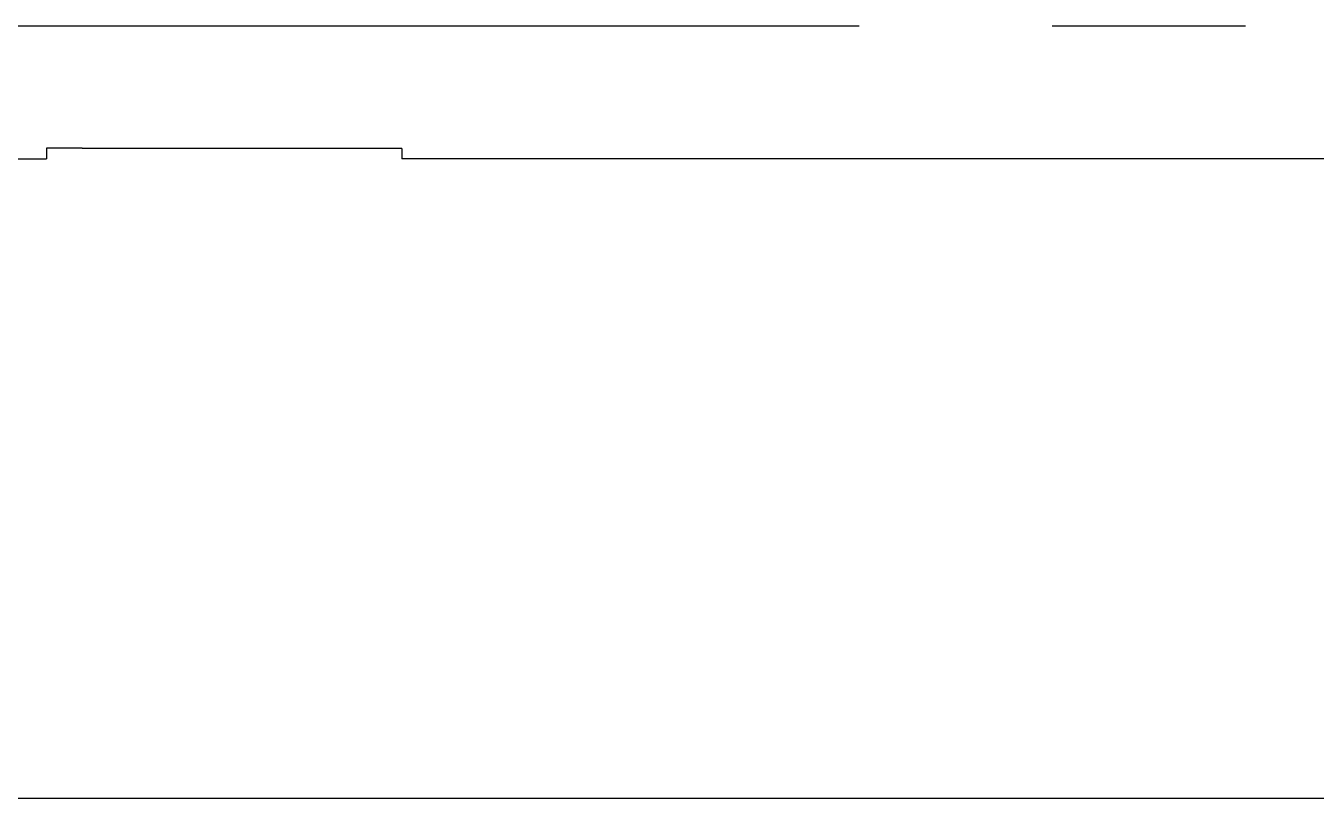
# Model space of a CAD drawing. Header units: inches. Extents: x 0 to 77285, y -118 to 40065.
# Drawn here: x 21112.62 to 21120.97, y 2643.84 to 2648.84 of the extents above; entities that cross this region are included whole.
import ezdxf

# ---------------------------------------------------------------- set-up
doc = ezdxf.new("R2010")
doc.units = ezdxf.units.IN
doc.header["$LTSCALE"] = 5
doc.header["$MEASUREMENT"] = 0
doc.linetypes.add('CENTER', pattern=[2, 1.25, -0.25, 0.25, -0.25])
doc.layers.add('11', color=1, linetype='CENTER')
doc.layers.add('55', color=5, linetype='Continuous')

# ---------------------------------------------------------------- blocks, each defined once
blk = doc.blocks.new('A$C674316cb')
blk.add_line((50.5, 170), (50.5, 5145))
at = {"layer": '11'}
blk.add_line((45.5, 170), (45.5, 5145), dxfattribs=at)
blk = doc.blocks.new('A$Ce6d7c87e')
for p, q in [((-274.0041, -25.7931), (-274.0041, -25.8611)), ((-271.7041, -25.7933), (-271.7041, -25.8611)), ((-275.5041, -25.8611), (-274.0041, -25.8611)), ((-263.5041, -25.8611), (-271.7041, -25.8611))]:
    blk.add_line(p, q)
for points in [[(-271.7041, -25.7933), (-271.8191, -25.7933), (-271.9341, -25.7933), (-272.0491, -25.7933), (-272.1641, -25.7933), (-272.2791, -25.7934), (-272.3941, -25.7934), (-272.5091, -25.7934), (-272.6241, -25.7934), (-272.7391, -25.7934), (-272.8541, -25.7934), (-272.9691, -25.7933), (-273.0841, -25.7933), (-273.1991, -25.7933), (-273.3141, -25.7933), (-273.4291, -25.7933), (-273.5441, -25.7932), (-273.6591, -25.7932), (-273.7741, -25.7932), (-273.8891, -25.7931), (-274.0041, -25.7931)], [(-271.7041, -25.7933), (-271.8191, -25.7933), (-271.9341, -25.7933), (-272.0491, -25.7933), (-272.1641, -25.7933), (-272.2791, -25.7933), (-272.3941, -25.7933), (-272.5091, -25.7933), (-272.6241, -25.7933), (-272.7391, -25.7933), (-272.8541, -25.7933), (-272.9691, -25.7933), (-273.0841, -25.7933), (-273.1991, -25.7933), (-273.3141, -25.7933), (-273.4291, -25.7932), (-273.5441, -25.7932), (-273.6591, -25.7932), (-273.7741, -25.7931), (-273.8891, -25.7931), (-274.0041, -25.7931)]]:
    blk.add_lwpolyline(points)
blk = doc.blocks.new('A$Cdd77d11a')
for p, q in [((-79.0041, -25.7931), (-79.0041, -25.8611)), ((-76.7041, -25.7933), (-76.7041, -25.8611)), ((-80.5041, -25.8611), (-79.0041, -25.8611)), ((-68.5041, -25.8611), (-76.7041, -25.8611))]:
    blk.add_line(p, q)
for points in [[(-76.7041, -25.7933), (-76.8191, -25.7933), (-76.9341, -25.7933), (-77.0491, -25.7933), (-77.1641, -25.7933), (-77.2791, -25.7934), (-77.3941, -25.7934), (-77.5091, -25.7934), (-77.6241, -25.7934), (-77.7391, -25.7934), (-77.8541, -25.7934), (-77.9691, -25.7933), (-78.0841, -25.7933), (-78.1991, -25.7933), (-78.3141, -25.7933), (-78.4291, -25.7933), (-78.5441, -25.7932), (-78.6591, -25.7932), (-78.7741, -25.7932), (-78.8891, -25.7931), (-79.0041, -25.7931)], [(-76.7041, -25.7933), (-76.8191, -25.7933), (-76.9341, -25.7933), (-77.0491, -25.7933), (-77.1641, -25.7933), (-77.2791, -25.7933), (-77.3941, -25.7933), (-77.5091, -25.7933), (-77.6241, -25.7933), (-77.7391, -25.7933), (-77.8541, -25.7933), (-77.9691, -25.7933), (-78.0841, -25.7933), (-78.1991, -25.7933), (-78.3141, -25.7933), (-78.4291, -25.7932), (-78.5441, -25.7932), (-78.6591, -25.7932), (-78.7741, -25.7931), (-78.8891, -25.7931), (-79.0041, -25.7931)]]:
    blk.add_lwpolyline(points)
blk = doc.blocks.new('A$C0d65e141')
at = {"layer": '55'}
for name, p in [('A$Ce6d7c87e', (0, 119.5)), ('A$Cdd77d11a', (-195, 119.5))]:
    blk.add_blockref(name, p, dxfattribs=at)
blk = doc.blocks.new('A$C4ccd2fab')
blk.add_blockref('A$C0d65e141', (0, -34.5))
blk = doc.blocks.new('A$C46a7a1d0')
blk.add_blockref('A$C4ccd2fab', (0, 0, 0))

msp = doc.modelspace()

# ---------------------------------------------------------------- block references
at = {"rotation": 270}
msp.add_blockref('A$C674316cb', (16541.76552788, 2694.33538786), dxfattribs=at)
msp.add_blockref('A$C46a7a1d0', (21386.76167971, 2588.83538786))

doc.saveas('drawing.dxf')
